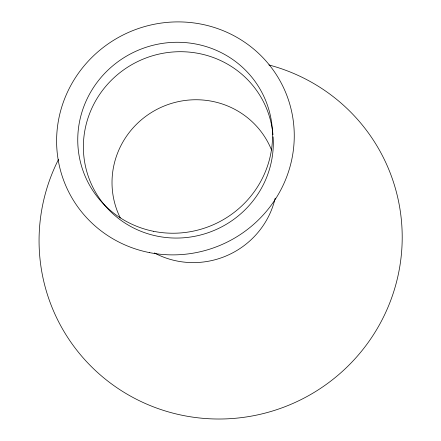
<?xml version="1.0" encoding="UTF-8"?>
<svg xmlns="http://www.w3.org/2000/svg" width="441" height="441" viewBox="0 0 441 441"><rect width="100%" height="100%" fill="white"/><g stroke="black" fill="none" stroke-linecap="round" stroke-linejoin="round"><path stroke-width="0.66" d="M268.883 64.948A181.957 179.658 -24.2 0 1 392.11 296.556A181.957 179.658 -24.2 0 1 149.736 405.384A181.957 179.658 -24.2 0 1 58.526 159.399M275.195 198.152A82.952 81.122 -24.2 0 1 154.394 252.947M120.294 217.926A82.952 81.122 -24.2 0 1 161.467 107.163A82.952 81.122 -24.2 0 1 271.562 150.078M273.122 136.815A95.421 92.72 -24.2 0 1 136.947 229.596A95.421 92.72 -24.2 0 1 124.461 69.309A95.421 92.72 -24.2 0 1 272.962 134.786M149.339 252.583A119.412 115.895 -24.2 0 0 288.877 101.243A119.412 115.895 -24.2 0 0 88.084 61.343A119.412 115.895 -24.2 0 0 149.339 252.583M153.446 231.282A97.874 94.986 -24.2 0 0 268.222 107.598A97.874 94.986 -24.2 0 0 103.773 74.369A97.874 94.986 -24.2 0 0 153.446 231.282"/></g></svg>
